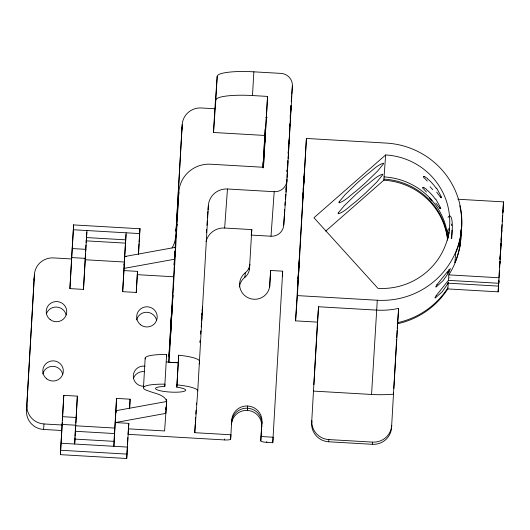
<?xml version="1.0" encoding="UTF-8"?>
<svg xmlns="http://www.w3.org/2000/svg" width="530" height="530" viewBox="0 0 530 530"><rect width="100%" height="100%" fill="white"/><g stroke="black" fill="none" stroke-linecap="round" stroke-linejoin="round"><path stroke-width="0.79" d="M86.304 240.229L86.271 240.958L86.841 232.213M138.529 254.036L139.973 228.662L139.655 233.154M86.933 230.537L83.475 289.4L69.907 288.611L73.637 224.819L71.51 259.548M125.484 242.972L126.041 234.479M247.417 410.028L247.397 410.472L247.722 406.007A15.105 14.847 4.1 0 1 261.946 421.701L260.78 440.92A6.042 1.1 3.3 0 0 266.736 442.365L272.764 442.716L273.155 437.224L261.098 436.528M498.836 281.629L498.863 280.973L498.134 291.838L447.79 288.923A80.043 78.705 4.1 0 1 397.52 323.757L397.242 328.633M289.042 142.563L288.996 143.55L289.082 142.199M499.936 261.76L499.856 263.436L499.975 261.701M501.678 232.292L501.777 230.272L501.658 232.007M129.638 408.054L130.115 399.196L116.547 398.408L115.765 412.91L115.918 410.71L166.539 401.515L165.864 413.374L115.242 422.569L128.81 423.357L126.716 458.496L60.374 454.654L63.779 395.353L77.347 396.142L75.876 423.072M62.407 420.568L63.779 395.353M74.816 439.337L74.902 437.727M74.988 436.117L75.419 428.929M114.016 441.603L116.547 398.408M126.716 458.496L127.366 446.419M127.452 444.809L127.849 437.561M436.19 295.621L448.4 280.363L498.75 283.278L498.796 282.344M200.777 330.879L200.598 334.119M201.546 322.167L201.294 326.93L201.572 322.531M202.221 311.276L202.48 306.473L202.202 310.918M239.626 283.563L239.408 286.949M263.185 164.274L263.364 161.027L263.046 166.287M265.046 138.906L264.874 142.153L265.192 136.892M265.358 133.977L265.537 130.731L265.212 135.991M289.102 141.563L289.168 140.304M289.479 135.375L289.605 133.116M297.708 285.074L297.456 289.837L298.642 269.379L298.079 278.647M304.28 174.251L304.531 169.448L303.345 189.952L304.18 176.026M500.075 259.183L500.433 252.823M501.36 238.043L501.572 234.233M61.685 430.499L43.592 429.446A18.126 17.821 4.1 0 1 26.52 410.611L34.404 274.659A18.126 17.821 4.1 0 1 53.517 257.918L71.61 258.965L69.907 288.611M26.52 410.611L34.404 274.659M62.282 422.735L60.374 454.654M74.737 442.961L74.949 439.092L114.149 441.358L113.91 445.763M74.677 444.021L77.347 396.142M83.475 289.4L85.178 259.746L124.378 262.019L122.675 291.666L136.25 292.454L137.502 271.367L123.934 270.585L122.675 291.666M113.877 446.293L115.918 410.71M123.934 270.585L126.133 232.809M129.605 408.093L130.115 399.196M136.25 292.454L137.502 271.367M143.471 387.768L145.174 358.114M199.253 364.004L199.452 361.261A27.182 4.955 3.3 0 0 178.69 355.219L176.821 387.172A15.105 2.749 3.3 0 1 182.393 391.71A15.105 2.749 3.3 0 1 158.589 390.332A15.105 2.749 3.3 0 1 164.764 386.476L166.625 354.524A27.182 4.955 3.3 0 0 145.458 358.916M175.172 243.396A30.203 29.7 4.1 0 0 175.443 240.739L182.188 124.722A18.126 17.821 4.1 0 1 201.301 107.974L214.869 108.763L217.194 76.32A36.245 6.605 3.3 0 1 253.85 71.828L280.993 73.398A12.084 11.879 4.1 0 1 292.375 85.953L286.942 180.538L283.749 225.065A12.084 11.879 4.1 0 1 271.009 236.228L250.962 235.062M165.85 409.173L165.943 407.524M166.274 401.747L166.42 399.269M168.553 362.123L175.397 247.331L124.775 256.527L126.372 256.619M174.416 260.038L174.138 264.901L174.476 260.104M174.648 255.99L174.927 251.127M175.112 247.888L175.841 235.247A30.203 29.7 4.1 0 1 172.065 248.027M177.265 224.428A30.203 29.7 4.1 0 0 176.073 231.166L182.188 124.722M169.096 362.348L178.868 192.132A30.203 29.7 4.1 0 1 210.728 164.227L263.496 167.281L267.564 96.42L252.492 95.546A36.245 6.605 3.3 0 0 215.829 100.037L213.504 132.48L264.768 135.448L265.245 128.81L263.019 167.612M176.821 387.172L178.69 355.219M128.81 423.357L128.022 434.335L224.515 439.926A6.042 1.1 3.3 0 0 230.623 439.171L230.941 434.785L194.755 432.685L195.219 424.603M195.312 422.986L195.636 417.322M195.822 414.109L196.047 410.154M196.365 404.615L196.458 403.038M200.075 342.353L200.174 340.551M201.698 319.491L202.089 312.773M202.016 314.86L202.122 313.051M194.755 432.685L197.75 390.908L208.343 205.739A18.126 17.821 4.1 0 1 227.456 188.998L274.195 191.701A12.084 11.879 4.1 0 0 286.942 180.538M213.504 132.48L214.869 108.763M215.829 100.037L217.194 76.32M224.515 439.926L224.568 438.999M230.623 439.171L231.789 419.959A15.105 14.847 4.1 0 1 247.722 406.007M252.492 95.546L253.85 71.828M206.031 241.554A18.126 17.821 4.1 0 1 224.66 228.026L251.796 229.596L249.498 268.591A12.084 11.879 4.1 0 1 244.966 277.197A15.105 14.847 4.1 0 0 239.514 286.22M262.959 167.778L264.768 135.448M263.364 167.831L267.564 96.42M260.78 440.92L261.946 421.701M269.604 287.233L270.631 270.485L282.689 271.181L272.764 442.716M269.624 287.505L270.631 270.485M266.736 442.365L266.789 441.444M283.749 225.065L284.265 216.015M284.365 214.365L284.643 209.429M284.882 205.322L285.074 202.029M285.405 196.272L285.498 194.623M285.392 199.432L285.677 194.523M285.955 189.614L286.101 187.163M286.995 171.501L287.094 169.845M287.518 162.412L287.611 160.762M288.042 153.329L288.135 151.679M288.565 144.246L288.658 142.59M287.439 170.044L286.995 177.404M287.538 168.407L287.956 161.047M288.101 158.589L288.479 151.984M288.572 150.328L289.572 132.984M289.665 131.334L290.089 123.901M290.188 122.251L290.612 114.818M290.705 113.162L291.136 105.735M295.574 320.862L306.413 138.463L386.317 143.087A80.043 78.705 4.1 0 1 461.716 226.29A80.043 78.705 4.1 0 1 377.294 300.238L297.383 295.607L295.574 320.862L317.437 322.134L318.537 306.757L376.585 310.116A80.043 78.705 4.1 0 0 398.62 308.387L393.836 388.437M302.968 193.443L302.564 200.883L303.12 191.655M303.18 190.674L303.75 180.425L303.186 189.7M297.383 295.607L306.413 138.463M311.647 422.94L311.806 420.747A18.126 17.821 4.1 0 0 328.878 439.582L372.603 442.113A18.126 17.821 4.1 0 0 391.716 425.371L391.557 427.571A18.126 17.821 4.1 0 1 372.444 444.312L328.719 441.781A18.126 17.821 4.1 0 1 311.647 422.94L317.437 322.134M313.879 384.647L318.537 306.757M313.508 391.094L371.557 394.459L377.294 300.238M393.598 392.558L393.505 394.174A152.534 149.983 4.1 0 1 371.557 394.459M391.557 427.571L396.632 339.187M396.725 337.557L397.149 330.256M449.367 229.596L449.427 228.377L449.294 230.258M459.603 249.285L460.06 241.256M498.134 291.838L498.816 279.973M499.002 276.713L499.333 271.009M499.518 267.743L499.889 261.224M500.035 258.772L500.406 252.253M500.598 249.875L500.923 243.283M501.108 240.024L501.44 234.313M501.625 231.053L501.996 224.627M502.175 221.467L502.493 215.929M501.035 243.833L500.578 251.664M501.115 242.382L501.201 240.918M498.75 283.278L503.5 201.877L457.821 199.234M85.125 259.561L85.462 253.883M85.608 251.452L85.993 244.966M86.138 242.594L86.231 241.031M124.133 265.073L124.232 263.456M124.325 261.833L125.431 243.303M138.383 254.4L138.482 252.764M138.582 251.134L139.019 243.78M139.118 242.144L139.602 233.969M200.108 342.638L200.221 340.658M201.678 320.676L201.851 317.702M286.982 171.382L287.061 170.05M289.148 141.086L289.314 138.29M289.34 137.389L289.572 133.48M298.801 269.631L298.238 278.899L299.423 258.395L298.86 267.67M500.863 245.271L500.963 243.661M501.148 240.461L501.552 233.756M500.486 253.254L500.082 259.952M170.494 330.256L171.283 317.251L169.024 356.624L169.819 343.625M200.625 332.88L200.724 331.27M502.871 211.231L503.5 201.877M502.831 211.927L502.791 212.49L502.904 210.218L502.698 213.034M43.592 429.446L43.983 423.96A18.126 17.821 4.1 0 1 26.911 405.119M75.532 427.359L75.644 425.789L114.844 428.061M124.153 265.152L124.265 263.589M166.466 356.822L166.625 354.524M164.764 386.476L164.923 384.171A27.182 4.955 3.3 0 0 149.241 391.213C155.065 393.658 164.346 394.459 166.698 401.217L164.598 430.943L128.419 428.85M175.443 240.739L175.841 235.247M176.073 231.166L178.868 192.132M174.708 256.911L175.105 251.319M165.97 409.498L166.082 407.901M206.422 232.571L206.654 229.318M206.945 225.257L207.296 220.374M207.469 217.936L207.939 211.43M208.052 209.807L208.343 205.739M224.66 228.026L227.456 188.998M231.365 424.543A6.042 1.1 3.3 0 0 231.477 424.351L231.789 419.959M248.789 269.055A6.042 1.1 3.3 0 0 249.498 268.591L249.815 264.198A12.084 11.879 4.1 0 1 245.284 272.804L244.966 277.197A6.042 0.749 52 0 1 244.31 277.038M251.485 233.988L251.796 229.596M271.009 236.228L274.195 191.701M290.182 116.461L290.301 114.811M290.718 109.041L290.95 105.742M291.248 101.621L291.659 95.85M291.778 94.201L292.375 85.953M289.658 126.127L289.837 123.675M290.188 118.78L290.48 114.699M290.712 111.432L291.122 105.722M285.418 199.439L285.769 194.543M285.942 192.092L286.352 186.381M286.472 184.745L286.876 179.034M282.298 276.673L282.689 271.181M328.719 441.781L328.878 439.582M325.745 231.08L383.826 180.207L385.641 154.945A67.959 66.826 4.1 0 1 449.652 225.588A67.959 66.826 4.1 0 1 377.976 288.373L313.959 217.737L385.641 154.945M372.444 444.312L372.603 442.113M397.52 323.757L397.679 321.564M397.738 320.743L398.62 308.387M449.023 234.022L449.182 231.762M447.79 288.923L448.347 282.934M460.961 229.536A80.043 78.705 4.1 0 1 448.797 274.865L448.546 280.165M449.135 271.956L443.073 280.668L436.614 286.564M448.287 270.591L449.334 269.187M447.79 271.261L436.978 284.643M435.826 297.542L442.285 291.652L448.208 283.192L498.544 286.12M124.093 268.385L174.715 259.19M265.735 117.223L267.213 117.309M73.63 224.919L139.966 228.761M73.365 229.755L139.708 233.591M86.516 237.566L125.716 239.838M86.277 240.858L125.484 243.131M72.285 248.563L85.853 249.345M448.797 274.865L499.141 277.78M71.755 257.587L85.33 258.375M137.27 274.666L173.456 276.759M169.103 362.262L178.564 362.805M62.626 416.686L76.194 417.468M62.189 424.431L75.757 425.212M43.983 423.96L62.076 425.007M75.253 431.281L114.453 433.553M61.109 443.239L127.445 447.075M60.685 450.261L127.028 454.104M424.563 176.616L427.465 178.451M423.775 187.594L426.676 189.429M427.273 181.121L424.689 178.305M426.484 192.105L423.901 189.283M440.794 197.557L436.641 192.112M440.006 208.542L435.852 203.096M436.581 188.077L440.907 195.954M435.792 199.061L440.119 206.932M447.704 232.961L448.095 237.857M448.479 232.849L448.638 235.578M383.906 179.107A67.959 66.826 4.1 0 1 447.671 239.083M383.826 180.207A67.959 66.826 4.1 0 1 447.592 240.183M459.768 205.753A80.043 78.705 4.1 0 1 455.581 253.453L454.919 262.675A80.043 78.705 4.1 0 0 461.047 229.881M384.065 176.907A67.959 66.826 4.1 0 1 447.969 238.44M423.344 188.938A7.029 1.06 38.8 0 1 423.993 187.812M429.28 197.723A18.497 0.563 47.9 0 1 431.943 200.665M440.403 207.369A9.003 0.828 60.6 0 1 439.688 207.886M426.796 189.886A18.61 6.28 54 0 1 435.428 199.267M424.132 177.961A7.029 1.06 38.8 0 1 424.775 176.834M430.068 186.745A18.497 0.563 47.9 0 1 432.732 189.68M441.192 196.391A9.003 0.828 60.6 0 1 440.47 196.902M427.584 178.901A18.61 6.28 54 0 1 436.216 188.289M451.547 224.064A16.496 3.889 -89.3 0 1 451.732 225.661M452.01 230.166A16.496 3.889 -89.3 0 1 451.712 238.507M448.029 217.413A16.503 3.836 -84.2 0 1 451.971 220.52A16.503 3.836 -84.2 0 1 451.182 238.42M450.427 268.551A9.659 0.749 -61.2 0 1 448.42 272.791M436.19 287.028A8.188 1.106 -45.8 0 1 437.078 284.564M447.287 273.255A9.653 0.351 -55.4 0 1 448.85 271.075M447.863 287.823A80.043 78.705 4.1 0 1 397.599 322.664M448.327 282.139A9.792 0.749 -61.4 0 1 447.38 284.034M449.705 277.959A9.792 0.749 -61.4 0 1 449.891 277.839M435.408 298.006A8.188 1.106 -45.8 0 1 436.289 295.548M447.558 231.597A16.549 2.564 -87.2 0 1 448.367 228.622M177.682 362.56A15.105 2.749 3.3 0 1 166.579 361.917M176.987 384.873A27.182 4.955 3.3 0 1 197.75 390.908M269.777 285.312A15.105 14.847 4.1 0 1 247.768 297.615A15.105 14.847 4.1 0 1 245.284 272.804M46.395 313.78A10.269 10.096 4.1 0 1 66.104 314.926M42.711 374.008A10.269 10.096 4.1 0 1 62.699 374.226M143.888 386.271A10.269 10.096 4.1 0 1 133.288 375.578A10.269 10.096 4.1 0 1 145.041 366.19M133.454 378.321A10.269 10.096 4.1 0 1 144.644 371.676M136.574 319.948A10.269 10.096 4.1 0 1 156.569 320.16M34.013 280.151A18.126 17.821 4.1 0 1 34.496 276.932M231.636 422.152A15.105 14.847 4.1 0 1 247.563 408.199A15.105 14.847 4.1 0 1 261.787 423.901M231.477 424.351A15.105 14.847 4.1 0 1 247.404 410.399A15.105 14.847 4.1 0 1 261.635 426.093A6.042 1.1 3.3 0 0 262.025 426.524M270.525 275.196A6.042 1.1 3.3 0 1 270.313 274.878M181.79 130.208A18.126 17.821 4.1 0 1 182.592 125.895M170.938 327.977L170.6 334.662L172.859 295.29L170.938 327.977M339.26 201.685L339.094 202.023A15.012 1.908 -42.2 0 0 339.034 202.844C345.434 200.883 350.376 195.186 355.782 191.297A41.824 5.313 -42.2 0 0 366.15 182.207L377.486 171.21L383.375 164.002A15.012 1.908 -42.2 0 0 383.435 163.18C377.029 165.148 372.093 170.845 366.687 174.734A41.824 5.313 -42.2 0 0 356.312 183.817L344.977 194.821L339.26 201.685M338.478 212.669L338.306 213.007A15.012 1.908 -42.2 0 0 338.246 213.828C344.646 211.861 349.588 206.163 354.994 202.274A41.824 5.313 -42.2 0 0 365.362 193.192L376.697 182.194L382.587 174.986A15.012 1.908 -42.2 0 0 382.647 174.165C376.247 176.126 371.305 181.823 365.899 185.712A41.824 5.313 -42.2 0 0 355.531 194.802L344.195 205.799L338.478 212.669M50.105 319.537A10.269 10.096 4.1 0 0 66.641 313.131A10.269 10.096 4.1 0 0 52.702 302.239A10.269 10.096 4.1 0 0 50.105 319.537M46.7 378.837A10.269 10.096 4.1 0 0 63.236 372.431A10.269 10.096 4.1 0 0 49.297 361.54A10.269 10.096 4.1 0 0 46.7 378.837M140.569 324.771A10.269 10.096 4.1 0 0 157.105 318.371A10.269 10.096 4.1 0 0 143.166 307.473A10.269 10.096 4.1 0 0 140.569 324.771"/></g></svg>
